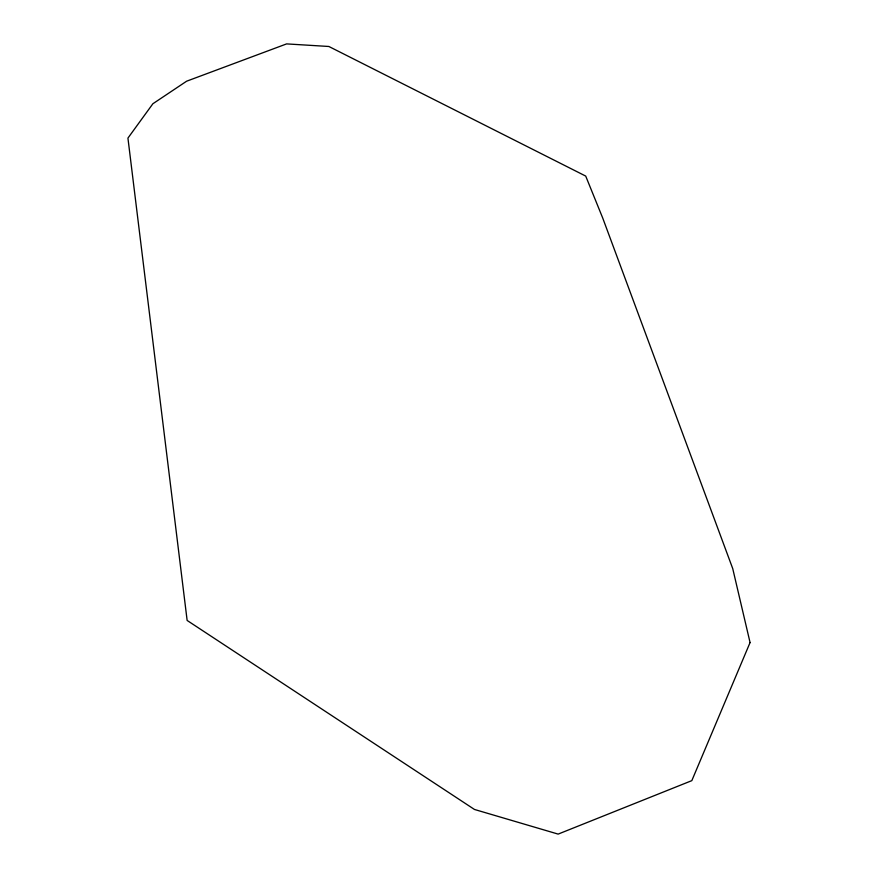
<?xml version="1.0" encoding="UTF-8"?>
<svg xmlns="http://www.w3.org/2000/svg" width="878" height="878" viewBox="0 0 878 878"><rect width="100%" height="100%" fill="white"/><g stroke="black" fill="none" stroke-linecap="round" stroke-linejoin="round"><path stroke-width="1.32" d="M750.064 642.564L691.82 780.641L558.145 834.1L474.471 809.461L187.135 620.45L127.936 138.098L152.882 103.747L186.619 81.204L286.612 43.9L328.855 46.479L585.714 176.083L602.725 218.051L732.735 568.615L750.064 642.564"/></g></svg>
